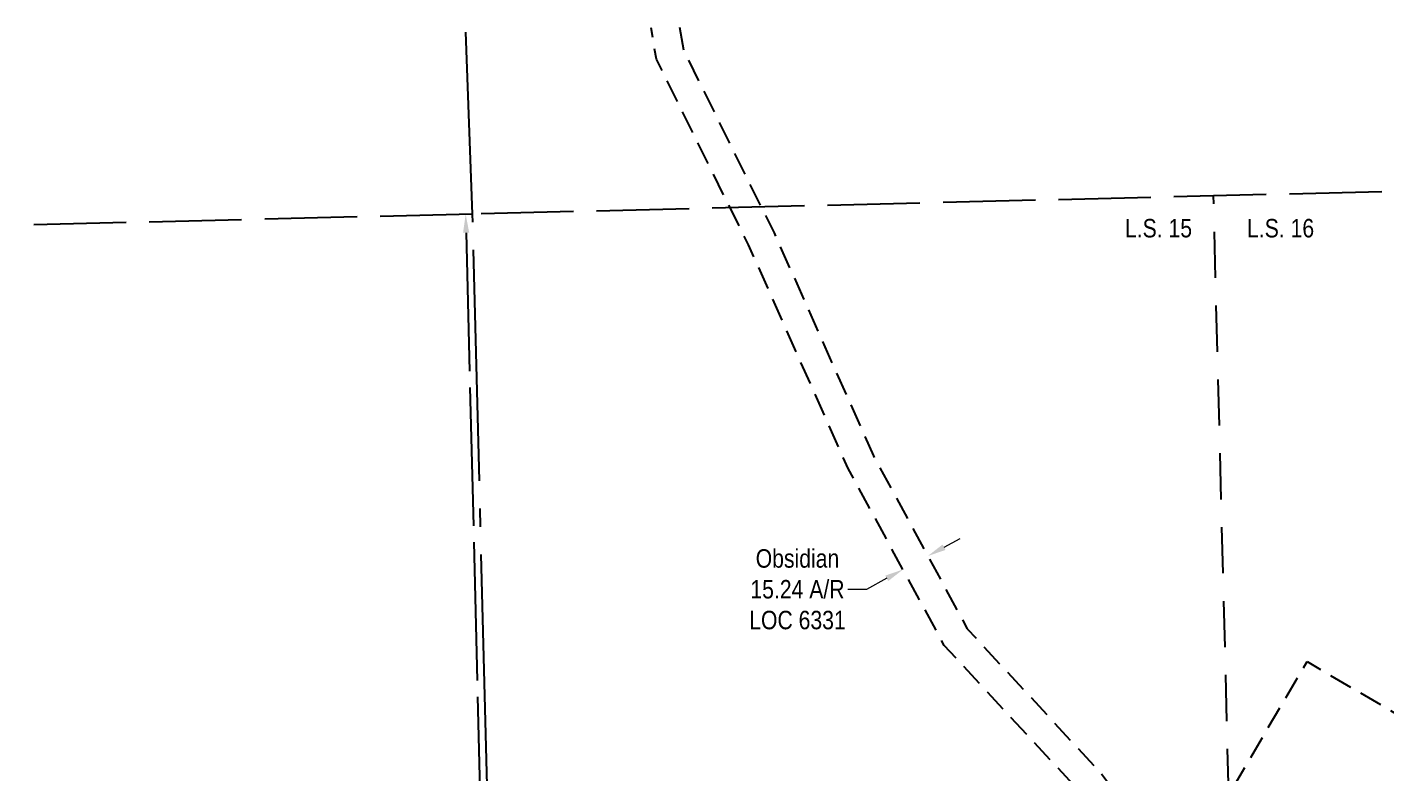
# Model space of a CAD drawing. Extents: x 621851 to 625846, y 5849674 to 5854914.
# Drawn here: x 622770 to 623505, y 5854493 to 5854897 of the extents above; entities that cross this region are included whole.
import ezdxf

# ---------------------------------------------------------------- set-up
doc = ezdxf.new("R2010")
doc.units = 0
doc.header["$LTSCALE"] = 5
doc.header["$PDMODE"] = 34
doc.header["$PDSIZE"] = 0.03
for name, pattern in [('foc-ACCESSROAD', [3.75, 2.5, -1.25]), ('foc-COORDS', [16.75, 15, -1.75]), ('foc-LSD', [8, 5, -3]), ('foc-QUARTERLINE', [33, 25, -3, 2, -3]), ('foc-UNSURVEYED', [12.5, 10, -2.5])]:
    doc.linetypes.add(name, pattern=pattern)
doc.layers.get('Defpoints').update_dxf_attribs({"color": 9})
for name, color, linetype in [('C-AR', 13, 'foc-ACCESSROAD'), ('C-WS', 13, 'foc-ACCESSROAD'), ('L-QSEC', 8, 'foc-QUARTERLINE'), ('L-SECTION-LSD', 7, 'foc-LSD'), ('L-USEC', 7, 'foc-UNSURVEYED'), ('P-OFFSETS', 7, 'foc-COORDS')]:
    doc.layers.add(name, color=color, linetype=linetype)
doc.layers.add('C-AR-T', color=13, linetype='Continuous', lineweight=9)
doc.styles.add('100L', font='ARIALN.TTF', dxfattribs={"height": 11})
doc.styles.add('80CG', font='ARIALN.TTF', dxfattribs={"height": 10})
doc.dimstyles.new('CG2011', dxfattribs={"dimscale": 5, "dimtxt": 9, "dimasz": 2, "dimexe": 0.2, "dimexo": 0.0625, "dimgap": 0.5, "dimtad": 0, "dimtih": 1, "dimtoh": 1, "dimzin": 0, "dimdsep": 46, "dimtxsty": '80CG', "dimcen": 0.1, "dimse1": 1, "dimse2": 1, "dimclrd": 256, "dimclrt": 256, "dimaunit": 1, "dimadec": 4, "dimazin": 0, "dimtfac": 0.06, "dimtofl": 0, "dimtmove": 0, "dimatfit": 1, "dimfxl": 0.2, "dimtolj": 1, "dimtzin": 0, "dimlwd": -1, "dimarcsym": 0})
doc.dimstyles.new('Compass 5 000', dxfattribs={"dimscale": 5, "dimtxt": 9, "dimasz": 2, "dimexe": 0.2, "dimexo": 0.0625, "dimgap": 0.5, "dimtad": 0, "dimtih": 1, "dimtoh": 1, "dimzin": 0, "dimdsep": 46, "dimtxsty": '80CG', "dimcen": 0.1, "dimse1": 1, "dimse2": 1, "dimclrd": 256, "dimclrt": 256, "dimaunit": 1, "dimadec": 4, "dimazin": 0, "dimtfac": 0.06, "dimtofl": 0, "dimtmove": 0, "dimatfit": 1, "dimfxl": 0.2, "dimtolj": 1, "dimtzin": 0, "dimlwd": -1, "dimarcsym": 0})

# ---------------------------------------------------------------- blocks, each defined once
blk = doc.blocks.new('*D434')
at = {"layer": 'C-AR-T', "transparency": 16777216}
for p, q in [((623266.08, 5854615.08), (623274.87, 5854619.85)), ((623235.11, 5854598.26), (623224.05, 5854592.26)), ((623224.05, 5854592.26), (623214.05, 5854592.26))]:
    blk.add_line(p, q, dxfattribs=at)
for points in [[(623265.29, 5854616.54), (623266.88, 5854613.61), (623257.3, 5854610.3)], [(623234.31, 5854599.72), (623235.9, 5854596.79), (623243.89, 5854603.03)]]:
    blk.add_solid(points, dxfattribs=at)
at = {"layer": 'Defpoints', "color": 0, "transparency": 16777216}
for p in [(623255.12, 5854614.32), (623241.71, 5854607.04), (623243.89, 5854603.03)]:
    blk.add_point(p, dxfattribs=at)
at = {"layer": 'C-AR-T', "transparency": 16777216, "insert": (623186.77, 5854592.26), "char_height": 10, "attachment_point": 5, "style": '80CG'}
blk.add_mtext('\\A1;Obsidian\\P15.24 A/R\\PLOC 6331', dxfattribs=at)
blk = doc.blocks.new('*D484')
at = {"layer": 'Defpoints', "color": 0, "transparency": 16777216}
for p in [(623007.22, 5854795.34), (623007.22, 5854795.34), (623026.76, 5853999.77)]:
    blk.add_point(p, dxfattribs=at)
at = {"layer": 'P-OFFSETS', "transparency": 16777216}
for p, q in [((623007.47, 5854785.34), (623018.36, 5854341.8)), ((623026.76, 5853999.77), (623021.02, 5854233.7))]:
    blk.add_line(p, q, dxfattribs=at)
blk.add_solid([(623009.13, 5854785.38), (623005.8, 5854785.3), (623007.22, 5854795.34)], dxfattribs=at)
at = {"layer": 'P-OFFSETS', "transparency": 16777216, "insert": (623011.9, 5854287.75), "char_height": 10, "attachment_point": 5, "rotation": 90, "style": '80CG'}
blk.add_mtext('\\A1;{\\fArial Narrow|b1|i0|c0|p34;\\H1.4x;\\C14;795.8 S. calc.}', dxfattribs=at)
blk = doc.blocks.new('_None')

msp = doc.modelspace()

# ---------------------------------------------------------------- linework, layer by layer
at = {"layer": 'C-WS', "flags": 128}
msp.add_lwpolyline([(623566.095, 5854492.464), (623505.367, 5854388.884), (623479.471, 5854404.066), (623470.839, 5854409.126), (623453.576, 5854419.248), (623401.786, 5854449.612), (623462.515, 5854553.192), (623566.095, 5854492.464)], close=True, dxfattribs=at)
at = {"layer": 'L-QSEC'}
for p, q in [((623010.958, 5854795.427), (623007.307, 5854893.838)), ((623031.385, 5853991.301), (623010.958, 5854795.427))]:
    msp.add_line(p, q, dxfattribs=at)
at = {"layer": 'L-SECTION-LSD'}
msp.add_line((623432.411, 5854001.151), (623411.909, 5854805.275), dxfattribs=at)
at = {"layer": 'L-USEC'}
for p, q in [((623815.372, 5854815.184), (623010.958, 5854795.427)), ((623010.958, 5854795.427), (622216.601, 5854775.917))]:
    msp.add_line(p, q, dxfattribs=at)

# ---------------------------------------------------------------- dimensions: what is measured, and where the dimension line sits
at = {"layer": 'C-AR-T'}
dim = msp.add_linear_dim(base=(623243.894, 5854603.029), p1=(623255.116, 5854614.32), p2=(623241.714, 5854607.045), angle=208.497075, text='Obsidian\\P15.24 A/R\\PLOC 6331', dimstyle='Compass 5 000', dxfattribs=at)
dim.commit()
dim.dimension.update_dxf_attribs({"geometry": '*D434', "text_midpoint": (623186.769, 5854592.257), "dimtype": 161})
at = {"layer": 'P-OFFSETS'}
dim = msp.add_linear_dim(base=(623007.221, 5854795.335), p1=(623026.761, 5853999.766), p2=(623007.221, 5854795.335), angle=91.406958, text='{\\fArial Narrow|b1|i0|c0|p34;\\H1.4x;\\C14;<> S. calc.}', dimstyle='CG2011', override={"dimtxt": 10, "dimgap": 1, "dimtad": 1, "dimdec": 1, "dimblk1": 'None', "dimsah": 1, "dimtmove": 2}, dxfattribs=at)
dim.commit()
dim.dimension.update_dxf_attribs({"geometry": '*D484', "text_midpoint": (623011.899, 5854287.748), "dimtype": 161, "text_rotation": 90})

# ---------------------------------------------------------------- next in the draw order: texts
at = {"layer": 'L-SECTION-LSD', "attachment_point": 1, "style": '100L', "bg_fill": 3, "box_fill_scale": 1.5, "bg_fill_color": 256, "bg_fill_transparency": 0}
for s, width, insert, char_height in [('\\pi1.8582;L.S. 15', 36.85945, (623362.132, 5854792.8), 9.99645), ('L.S. 16', 36.94144, (623430.068, 5854792.8), 9.9964)]:
    msp.add_mtext_dynamic_manual_height_columns(s, width=width, gutter_width=55, heights=[0], dxfattribs=dict(at, insert=insert, char_height=char_height))

# ---------------------------------------------------------------- next in the draw order: linework, layer by layer
at = {"layer": 'C-AR', "flags": 128}
msp.add_lwpolyline([(623122.952, 5854896.638), (623125.07, 5854884.026), (623167.269, 5854799.048), (623174.104, 5854785.287), (623227.891, 5854664.468), (623278.682, 5854570.914), (623351.143, 5854492.57), (623393.739, 5854436.428), (623404.397, 5854376.349), (623403.64, 5854334.073), (623403.082, 5854302.973), (623387.655, 5854276.659), (623321.26, 5854246.917), (623128.195, 5854246.334), (623124.468, 5854247.347), (623115.522, 5854249.778), (623111.802, 5854250.789), (623076.662, 5854260.544), (623052.637, 5854267.766), (623052.114, 5854241.087), (623056.375, 5854229.687), (623063.062, 5854209.415), (623068.04, 5854195.895), (623074.059, 5854180.747), (623048.564, 5854117.128), (623032.144, 5854116.735), (623057.641, 5854180.771), (623055.086, 5854187.201), (623048.581, 5854204.638), (623041.987, 5854224.627), (623036.811, 5854238.474), (623037.785, 5854288.154), (623080.897, 5854275.193), (623115.841, 5854265.493), (623130.207, 5854261.59), (623317.978, 5854262.155), (623376.967, 5854288.581), (623387.907, 5854307.24), (623389.123, 5854375.143), (623379.366, 5854430.142), (623339.444, 5854482.761), (623266.19, 5854561.96), (623214.204, 5854657.719), (623160.303, 5854778.791), (623150.442, 5854798.643), (623110.405, 5854879.269), (623107.551, 5854896.265)], dxfattribs=at)

doc.saveas('drawing.dxf')
